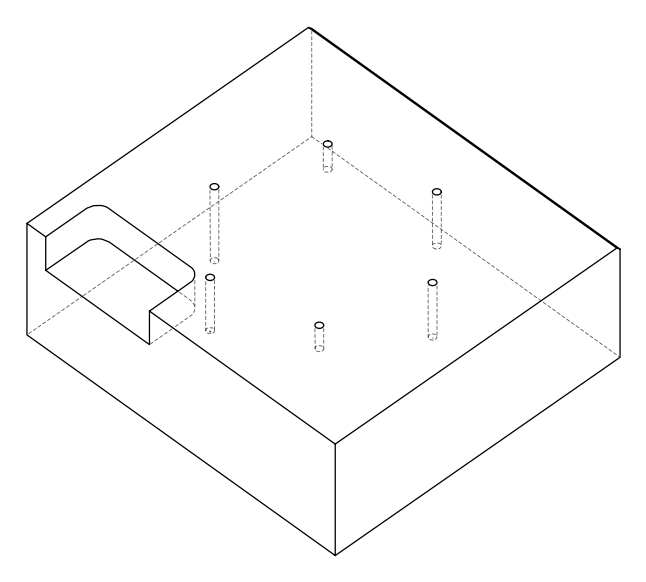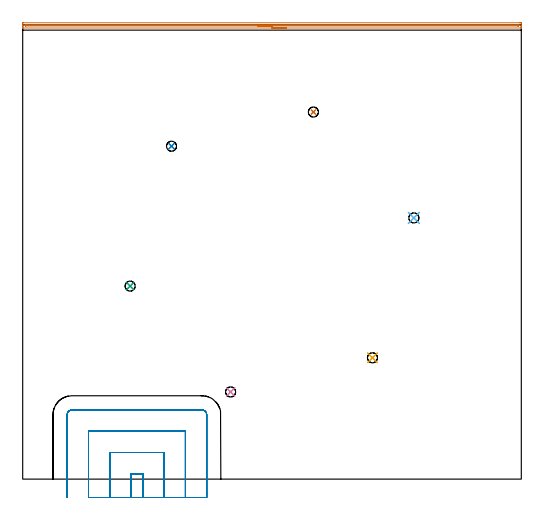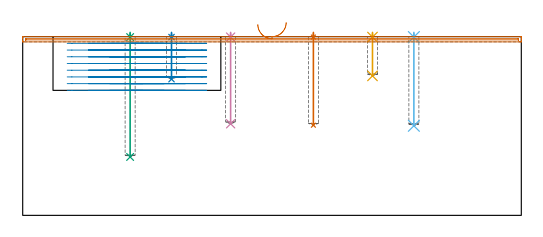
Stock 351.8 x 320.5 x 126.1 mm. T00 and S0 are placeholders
(PLAN: 14 operations, 3 tool changes, 21.3 min)
(1 SPOT_DRILL | STEP1POCKET | NXT0321_9005460120000 | 0.03 min | 0 mm3)
(2 SPOT_DRILL_1 | STEP1POCKET_1 | NXT0321_9005460120000 | 0.03 min | 0 mm3)
(3 SPOT_DRILL_2 | STEP1POCKET_2 | NXT0321_9005460120000 | 0.03 min | 0 mm3)
(4 SPOT_DRILL_3 | STEP1POCKET_3 | NXT0321_9005460120000 | 0.03 min | 0 mm3)
(5 SPOT_DRILL_4 | STEP1POCKET_4 | NXT0321_9005460120000 | 0.03 min | 0 mm3)
(6 SPOT_DRILL_5 | STEP1POCKET_5 | NXT0321_9005460120000 | 0.03 min | 0 mm3)
(7 DRILL_BLIND_HOLE_INTO_CENTER | STEP1POCKET | NXT0301_042 | 0.26 min | 2422 mm3)
(8 DRILL_BLIND_HOLE_INTO_CENTER_1 | STEP1POCKET_1 | NXT0301_042 | 0.13 min | 1145 mm3)
(9 DRILL_BLIND_HOLE_INTO_CENTER_2 | STEP1POCKET_2 | NXT0301_042 | 0.35 min | 3314 mm3)
(10 DRILL_BLIND_HOLE_INTO_CENTER_3 | STEP1POCKET_3 | NXT0301_042 | 0.26 min | 2373 mm3)
(11 DRILL_BLIND_HOLE_INTO_CENTER_4 | STEP1POCKET_4 | NXT0301_042 | 0.12 min | 1067 mm3)
(12 DRILL_BLIND_HOLE_INTO_CENTER_5 | STEP1POCKET_5 | NXT0301_042 | 0.26 min | 2428 mm3)
(13 AREA_MILL | FG_CHAMFER_SURFACE | UGT0205_001 | 5.78 min | 2411 mm3)
(14 MILL_SLOT | SLOT_PARTIAL_RECTANGULAR | UGT0201_094 | Follow Part, ap 5, ae 75% | 13.96 min | 261023 mm3)
(TOOL NXT0321_9005460120000 | NC Spot Drill, 142deg, 12mm, Carbide, Uncoated | D12 PA142 FL30 Z2)
(TOOL NXT0301_042 | Carbide Drill 7.1mm [860.1-0710-057A1-MM 2214] | D7.1 PA140 FL85 Z2)
(TOOL UGT0205_001 | Chamfer Mill 20 x 3 x 45 deg. | D20 FL50 Z2)
(TOOL UGT0201_094 | End mill 20 mm | D20 FL38 Z4)
(OP 1 SPOT_DRILL)
G17 G21 G94 G90
T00 M6
G54
G17 G0 G90 X205.1 Y259. S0 M3
G43 Z136.1 H0
G94 G81 G98 Z125.794 F250. R129.1
G80
M5
M2
(OP 2 SPOT_DRILL_1)
G17 G21 G94 G90
T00 M6
G54
G17 G0 G90 X105. Y234.9 S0 M3
G43 Z136.1 H0
G94 G81 G98 Z125.794 F250. R129.1
G80
M5
M2
(OP 3 SPOT_DRILL_2)
G17 G21 G94 G90
T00 M6
G54
G17 G0 G90 X75.8 Y136.2 S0 M3
G43 Z136.1 H0
G94 G81 G98 Z125.794 F250. R129.1
G80
M5
M2
(OP 4 SPOT_DRILL_3)
G17 G21 G94 G90
T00 M6
G54
G17 G0 G90 X146.7 Y61.5 S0 M3
G43 Z136.1 H0
G94 G81 G98 Z125.794 F250. R129.1
G80
M5
M2
(OP 5 SPOT_DRILL_4)
G17 G21 G94 G90
T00 M6
G54
G17 G0 G90 X246.8 Y85.6 S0 M3
G43 Z136.1 H0
G94 G81 G98 Z125.794 F250. R129.1
G80
M5
M2
(OP 6 SPOT_DRILL_5)
G17 G21 G94 G90
T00 M6
G54
G17 G0 G90 X276. Y184.3 S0 M3
G43 Z136.1 H0
G94 G81 G98 Z125.794 F250. R129.1
G80
M5
M2
(OP 7 DRILL_BLIND_HOLE_INTO_CENTER)
G17 G21 G94 G90
T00 M6
G54
G17 G0 G90 X205.1 Y259. S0 M3
G43 Z136.1 H1
G94 G81 G98 Z63.6 F250. R128.1
G80
M5
M2
(OP 8 DRILL_BLIND_HOLE_INTO_CENTER_1)
G17 G21 G94 G90
T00 M6
G54
G17 G0 G90 X105. Y234.9 S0 M3
G43 Z136.1 H1
G94 G81 G98 Z96.1 F250. R128.1
G80
M5
M2
(OP 9 DRILL_BLIND_HOLE_INTO_CENTER_2)
G17 G21 G94 G90
T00 M6
G54
G17 G0 G90 X75.8 Y136.2 S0 M3
G43 Z136.1 H1
G94 G81 G98 Z41.2 F250. R128.1
G80
M5
M2
(OP 10 DRILL_BLIND_HOLE_INTO_CENTER_3)
G17 G21 G94 G90
T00 M6
G54
G17 G0 G90 X146.7 Y61.5 S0 M3
G43 Z136.1 H1
G94 G81 G98 Z64.6 F250. R128.1
G80
M5
M2
(OP 11 DRILL_BLIND_HOLE_INTO_CENTER_4)
G17 G21 G94 G90
T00 M6
G54
G17 G0 G90 X246.8 Y85.6 S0 M3
G43 Z136.1 H1
G94 G81 G98 Z98.4 F250. R128.1
G80
M5
M2
(OP 12 DRILL_BLIND_HOLE_INTO_CENTER_5)
G17 G21 G94 G90
T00 M6
G54
G17 G0 G90 X276. Y184.3 S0 M3
G43 Z136.1 H1
G94 G81 G98 Z63.2 F250. R128.1
G80
M5
M2
(OP 13 AREA_MILL)
G17 G21 G94 G90
T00 M6
G54
G17 G0 G90 X185.9 Y318.3 S1061 M3
G43 Z136.1 H0
G94 G1 X185.862 Z135.228 F250.
X185.748 Z134.363
X185.559 Z133.512
X185.297 Z132.68
X184.963 Z131.874
X184.56 Z131.1
X184.092 Z130.364
X183.56 Z129.672
X182.971 Z129.029
X182.328 Z128.439
X181.636 Z127.908
X180.9 Z127.44
X180.126 Z127.037
X179.32 Z126.703
X178.488 Z126.441
X177.636 Z126.252
X176.772 Z126.138
X175.9 Z126.1
X0.183
X0.009 Y318.303 Z126.088
X0. Y318.332 Z126.059
Y318.727 Z125.673
Y318.98 Z125.419
Y319.707 Z124.688
Y320.956 Z123.441
X0.004 Y321.48 Z122.915
X0.009 Y321.991 Z122.405
X0.111 Y321.994 Z122.402
X0.63 Y322. Z122.4
X350.645
X351.17 Y321.999 Z122.401
X351.689 Y321.994 Z122.402
X351.791 Y321.991 Z122.405
X351.8 Y321.48 Z122.915
Y320.07 Z124.326
Y319.707 Z124.688
Y318.98 Z125.419
Y318.727 Z125.673
Y318.332 Z126.059
X351.791 Y318.303 Z126.088
X351.617 Y318.3 Z126.1
X175.9
Y319.714 Z124.686
X2.196 Y319.715 Z124.685
X2.088 Y319.716 Z124.684
X2.035 Y319.719 Z124.681
X2.015 Y319.721 Z124.679
X2.01 Y319.734 Z124.666
X2.006 Y319.854 Z124.546
X2.002 Y320.12 Z124.28
X2.009 Y320.511 Z123.889
X2.012 Y320.58 Z123.82
X2.031 Y320.582 Z123.818
X2.085 Y320.584 Z123.816
X2.195 Y320.585 Z123.815
X2.416 Y320.586 Z123.814
X349.604 Y320.585 Z123.815
X349.712 Y320.584 Z123.816
X349.765 Y320.582 Z123.818
X349.785 Y320.58 Z123.82
X349.79 Y320.566 Z123.834
X349.794 Y320.446 Z123.954
X349.799 Y320.179 Z124.221
X349.795 Y319.943 Z124.457
X349.79 Y319.736 Z124.664
X349.785 Y319.721 Z124.679
X349.765 Y319.719 Z124.681
X349.711 Y319.716 Z124.684
X349.601 Y319.715 Z124.685
X349.381 Y319.714 Z124.686
X175.9
X175.028 Z124.724
X174.164 Z124.838
X173.312 Z125.027
X172.48 Z125.289
X171.674 Z125.623
X170.9 Z126.026
X170.164 Z126.494
X169.472 Z127.025
X168.829 Z127.615
X168.24 Z128.258
X167.708 Z128.95
X167.24 Z129.686
X166.837 Z130.46
X166.503 Z131.266
X166.241 Z132.098
X166.052 Z132.949
X165.938 Z133.814
X165.9 Z134.686
G0 Z136.1
M5
M2
(OP 14 MILL_SLOT)
G17 G21 G94 G90
T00 M6
G54
G17 G0 G90 X84.8 Y-13. S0 M3
G43 Z136.1 H0
Z121.362
G94 G1 Y-10. F250.
Y3.8 F500.
X76.4
Y-10.
Y-13. F250.
X99.8
Y-10.
Y18.8 F500.
X61.4
Y-10.
Y-13. F250.
X114.8
Y-10.
Y33.8 F500.
X46.4
Y-10.
Y-13. F250.
X129.8
Y-10.
Y45.5 F500.
G3 X126.5 Y48.8 R3.3
G1 X34.7
G3 X31.4 Y45.5 R3.3
G1 Y-10.
Y-13. F250.
G0 X84.8 Z116.625
G1 Y-10.
Y3.8 F500.
X76.4
Y-10.
Y-13. F250.
X99.8
Y-10.
Y18.8 F500.
X61.4
Y-10.
Y-13. F250.
X114.8
Y-10.
Y33.8 F500.
X46.4
Y-10.
Y-13. F250.
X129.8
Y-10.
Y45.5 F500.
G3 X126.5 Y48.8 R3.3
G1 X34.7
G3 X31.4 Y45.5 R3.3
G1 Y-10.
Y-13. F250.
G0 X84.8 Z111.887
G1 Y-10.
Y3.8 F500.
X76.4
Y-10.
Y-13. F250.
X99.8
Y-10.
Y18.8 F500.
X61.4
Y-10.
Y-13. F250.
X114.8
Y-10.
Y33.8 F500.
X46.4
Y-10.
Y-13. F250.
X129.8
Y-10.
Y45.5 F500.
G3 X126.5 Y48.8 R3.3
G1 X34.7
G3 X31.4 Y45.5 R3.3
G1 Y-10.
Y-13. F250.
G0 X84.8 Z107.15
G1 Y-10.
Y3.8 F500.
X76.4
Y-10.
Y-13. F250.
X99.8
Y-10.
Y18.8 F500.
X61.4
Y-10.
Y-13. F250.
X114.8
Y-10.
Y33.8 F500.
X46.4
Y-10.
Y-13. F250.
X129.8
Y-10.
Y45.5 F500.
G3 X126.5 Y48.8 R3.3
G1 X34.7
G3 X31.4 Y45.5 R3.3
G1 Y-10.
Y-13. F250.
G0 X84.8 Z102.412
G1 Y-10.
Y3.8 F500.
X76.4
Y-10.
Y-13. F250.
X99.8
Y-10.
Y18.8 F500.
X61.4
Y-10.
Y-13. F250.
X114.8
Y-10.
Y33.8 F500.
X46.4
Y-10.
Y-13. F250.
X129.8
Y-10.
Y45.5 F500.
G3 X126.5 Y48.8 R3.3
G1 X34.7
G3 X31.4 Y45.5 R3.3
G1 Y-10.
Y-13. F250.
G0 X84.8 Z97.675
G1 Y-10.
Y3.8 F500.
X76.4
Y-10.
Y-13. F250.
X99.8
Y-10.
Y18.8 F500.
X61.4
Y-10.
Y-13. F250.
X114.8
Y-10.
Y33.8 F500.
X46.4
Y-10.
Y-13. F250.
X129.8
Y-10.
Y45.5 F500.
G3 X126.5 Y48.8 R3.3
G1 X34.7
G3 X31.4 Y45.5 R3.3
G1 Y-10.
Y-13. F250.
G0 X84.8 Z92.937
G1 Y-10.
Y3.8 F500.
X76.4
Y-10.
Y-13. F250.
X99.8
Y-10.
Y18.8 F500.
X61.4
Y-10.
Y-13. F250.
X114.8
Y-10.
Y33.8 F500.
X46.4
Y-10.
Y-13. F250.
X129.8
Y-10.
Y45.5 F500.
G3 X126.5 Y48.8 R3.3
G1 X34.7
G3 X31.4 Y45.5 R3.3
G1 Y-10.
Y-13. F250.
G0 X84.8 Z88.2
G1 Y-10.
Y3.8 F500.
X76.4
Y-10.
Y-13. F250.
X99.8
Y-10.
Y18.8 F500.
X61.4
Y-10.
Y-13. F250.
X114.8
Y-10.
Y33.8 F500.
X46.4
Y-10.
Y-13. F250.
X129.8
Y-10.
Y45.5 F500.
G3 X126.5 Y48.8 R3.3
G1 X34.7
G3 X31.4 Y45.5 R3.3
G1 Y-10.
Y-13. F250.
G0 Z136.1
M5
M2
